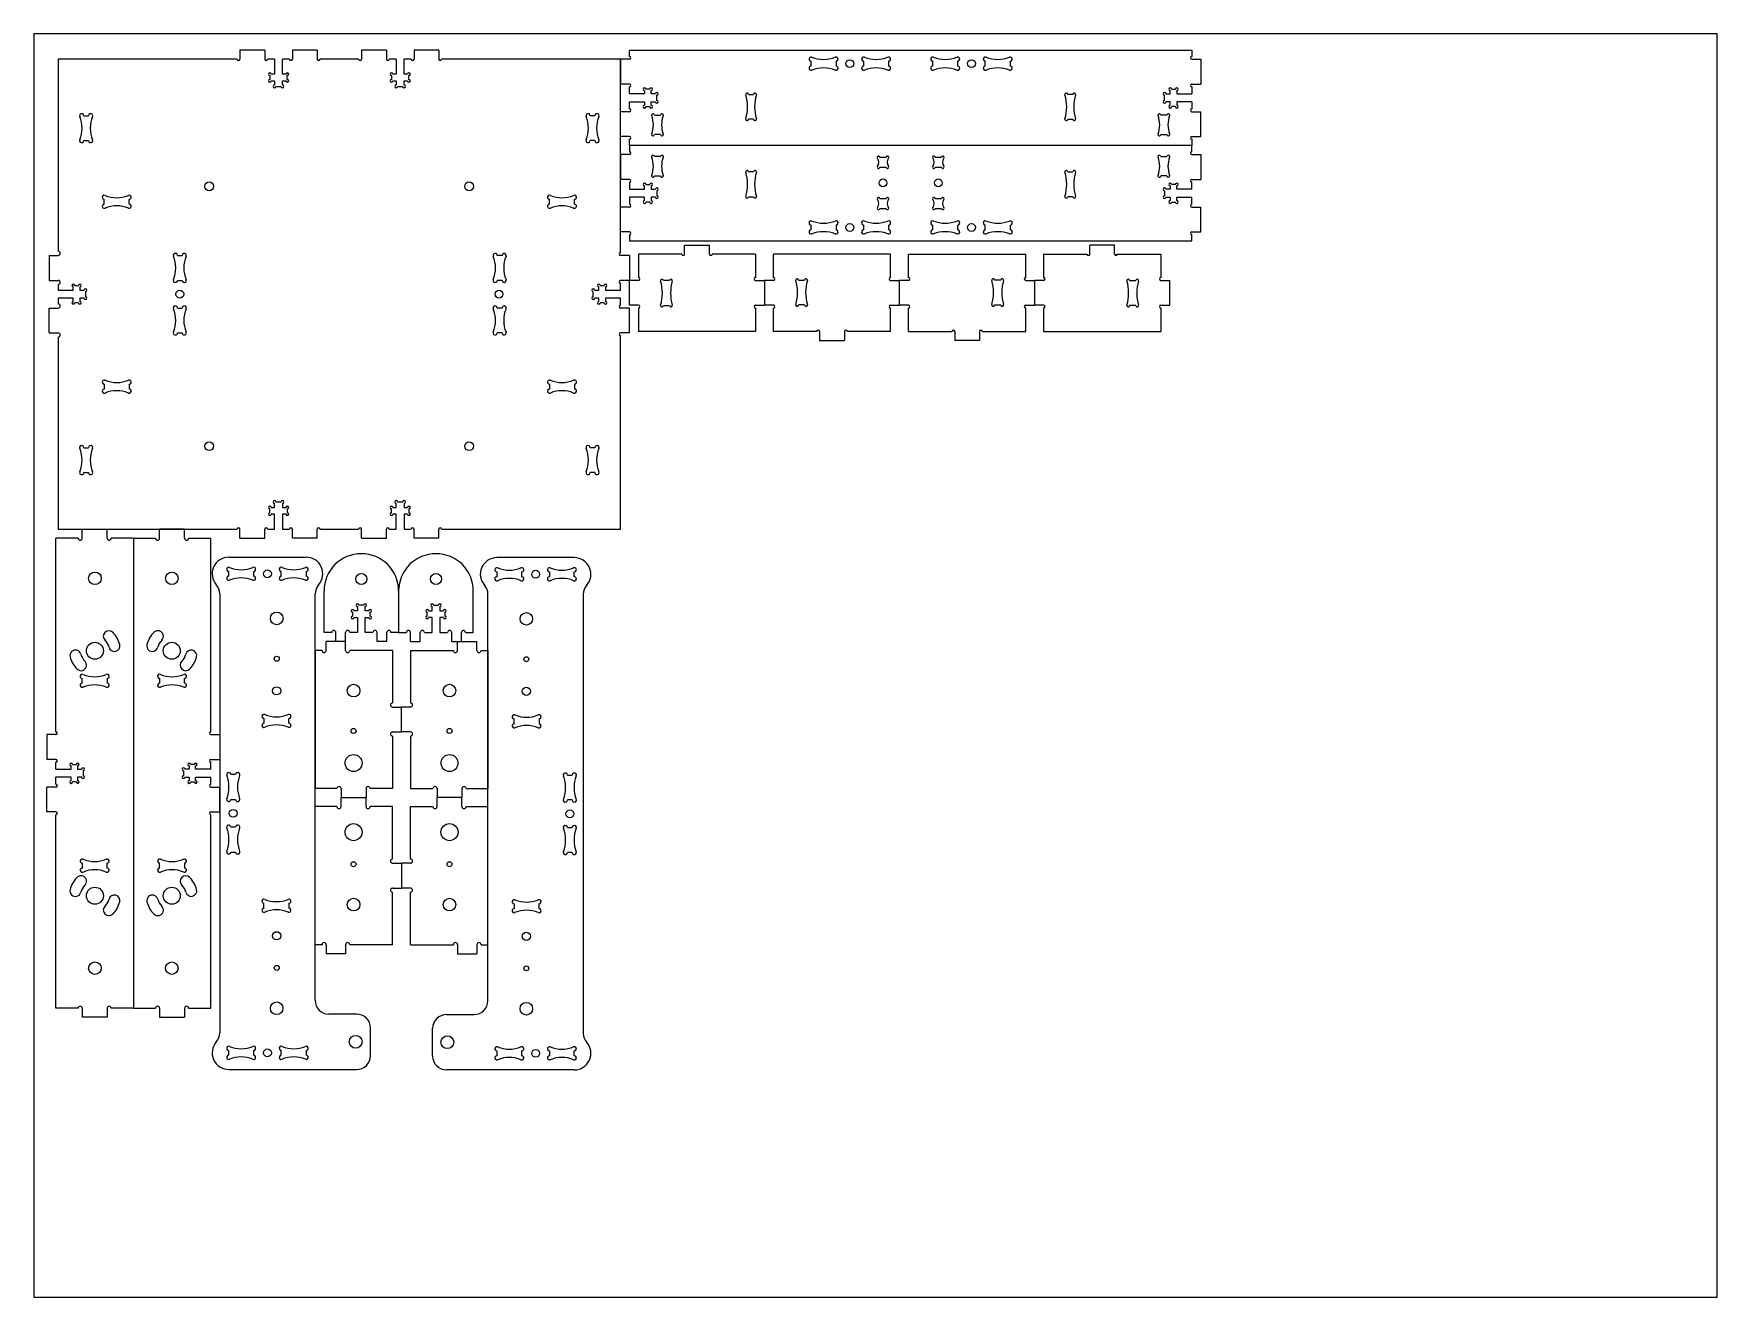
# Model space of a CAD drawing. Header units: millimetres. Extents: x 0 to 609, y 0 to 457.
import ezdxf

# ---------------------------------------------------------------- set-up
doc = ezdxf.new("R2010")
doc.units = ezdxf.units.MM

msp = doc.modelspace()

# ---------------------------------------------------------------- linework, layer by layer
at = {"color": 7, "linetype": 'Continuous', "lineweight": 25}
for p, q in [((74.57, 451.04), (74.57, 447.79)), ((83.57, 451.04), (74.57, 451.04)), ((83.57, 451.04), (83.57, 447.79)), ((93.57, 451.04), (93.57, 447.79)), ((102.57, 451.04), (93.57, 451.04)), ((102.57, 451.04), (102.57, 447.79)), ((118.57, 451.04), (118.57, 447.79)), ((127.57, 451.04), (118.57, 451.04)), ((127.57, 451.04), (127.57, 447.79)), ((137.57, 451.04), (137.57, 447.79)), ((146.57, 451.04), (137.57, 451.04)), ((146.57, 451.04), (146.57, 447.79)), ((215.52, 448.79), (215.52, 451.04)), ((215.52, 451.04), (418.92, 451.04)), ((418.92, 451.04), (418.92, 448.79)), ((8.87, 447.79), (8.87, 378.29)), ((73.57, 447.79), (8.87, 447.79)), ((87.15, 447.79), (84.57, 447.79)), ((87.15, 447.79), (87.15, 442.32)), ((89.99, 442.32), (89.99, 447.79)), ((92.57, 447.79), (89.99, 447.79)), ((117.57, 447.79), (103.57, 447.79)), ((131.15, 447.79), (128.57, 447.79)), ((131.15, 447.79), (131.15, 442.32)), ((133.99, 442.32), (133.99, 447.79)), ((136.57, 447.79), (133.99, 447.79)), ((212.27, 447.79), (147.57, 447.79)), ((212.27, 377.79), (212.27, 447.79)), ((212.27, 447.79), (212.27, 438.79)), ((215.52, 447.79), (212.27, 447.79)), ((281.22, 445.29), (281.22, 447.04)), ((290.22, 447.04), (290.22, 445.29)), ((300.22, 445.29), (300.22, 447.04)), ((309.22, 447.04), (309.22, 445.29)), ((325.22, 445.29), (325.22, 447.04)), ((334.22, 447.04), (334.22, 445.29)), ((344.22, 445.29), (344.22, 447.04)), ((353.22, 447.04), (353.22, 445.29)), ((418.92, 447.79), (422.17, 447.79)), ((422.17, 447.79), (422.17, 438.79)), ((85.4, 441.82), (85.4, 440.44)), ((87.15, 442.32), (85.9, 442.32)), ((85.9, 439.94), (87.15, 439.94)), ((87.15, 439.94), (87.15, 438.44)), ((91.25, 442.32), (89.99, 442.32)), ((89.99, 438.44), (89.99, 439.94)), ((89.99, 439.94), (91.25, 439.94)), ((91.75, 440.44), (91.75, 441.82)), ((129.4, 441.82), (129.4, 440.44)), ((131.15, 442.32), (129.9, 442.32)), ((129.9, 439.94), (131.15, 439.94)), ((131.15, 439.94), (131.15, 438.44)), ((135.25, 442.32), (133.99, 442.32)), ((133.99, 438.44), (133.99, 439.94)), ((133.99, 439.94), (135.25, 439.94)), ((135.75, 440.44), (135.75, 441.82)), ((215.52, 438.79), (212.27, 438.79)), ((418.92, 438.79), (422.17, 438.79)), ((87.65, 437.94), (89.49, 437.94)), ((131.65, 437.94), (133.49, 437.94)), ((215.52, 435.21), (215.52, 437.79)), ((220.99, 435.21), (215.52, 435.21)), ((220.99, 436.47), (220.99, 435.21)), ((222.87, 436.97), (221.49, 436.97)), ((223.37, 435.21), (223.37, 436.47)), ((224.87, 435.21), (223.37, 435.21)), ((225.37, 432.87), (225.37, 434.71)), ((258.57, 435.04), (260.42, 435.04)), ((375.87, 435.04), (374.02, 435.04)), ((409.07, 432.87), (409.07, 434.71)), ((409.57, 435.21), (411.07, 435.21)), ((411.07, 435.21), (411.07, 436.47)), ((411.57, 436.97), (412.95, 436.97)), ((413.45, 436.47), (413.45, 435.21)), ((413.45, 435.21), (418.92, 435.21)), ((418.92, 437.79), (418.92, 435.21)), ((18.12, 427.32), (19.87, 427.32)), ((203.02, 427.32), (201.27, 427.32)), ((212.27, 419.79), (212.27, 428.79)), ((215.52, 428.79), (212.27, 428.79)), ((215.52, 429.79), (215.52, 432.37)), ((215.52, 432.37), (220.99, 432.37)), ((220.99, 432.37), (220.99, 431.12)), ((221.49, 430.62), (222.87, 430.62)), ((223.37, 431.12), (223.37, 432.37)), ((223.37, 432.37), (224.87, 432.37)), ((224.52, 427.54), (226.77, 427.54)), ((409.92, 427.54), (407.67, 427.54)), ((411.07, 432.37), (409.57, 432.37)), ((411.07, 431.12), (411.07, 432.37)), ((412.95, 430.62), (411.57, 430.62)), ((413.45, 432.37), (413.45, 431.12)), ((418.92, 432.37), (413.45, 432.37)), ((418.92, 432.37), (418.92, 429.79)), ((418.92, 428.79), (422.17, 428.79)), ((422.17, 419.79), (422.17, 428.79)), ((226.77, 420.54), (224.52, 420.54)), ((260.42, 426.04), (258.57, 426.04)), ((374.02, 426.04), (375.87, 426.04)), ((407.67, 420.54), (409.92, 420.54)), ((18.12, 418.32), (19.87, 418.32)), ((203.02, 418.32), (201.27, 418.32)), ((215.52, 419.79), (212.27, 419.79)), ((215.52, 416.54), (215.52, 418.79)), ((215.52, 416.54), (215.52, 414.29)), ((418.92, 416.54), (215.52, 416.54)), ((418.92, 416.54), (215.52, 416.54)), ((418.92, 419.79), (422.17, 419.79)), ((418.92, 418.79), (418.92, 416.54)), ((418.92, 414.29), (418.92, 416.54)), ((212.27, 413.29), (212.27, 404.29)), ((215.52, 413.29), (212.27, 413.29)), ((226.77, 412.54), (224.52, 412.54)), ((308.35, 412.25), (306.1, 412.25)), ((306.1, 408.75), (308.35, 408.75)), ((328.35, 412.25), (326.1, 412.25)), ((326.1, 408.75), (328.35, 408.75)), ((407.67, 412.54), (409.92, 412.54)), ((418.92, 413.29), (422.17, 413.29)), ((422.17, 413.29), (422.17, 404.29)), ((215.52, 404.29), (212.27, 404.29)), ((215.52, 403.29), (215.52, 400.71)), ((220.99, 400.71), (220.99, 401.97)), ((221.49, 402.47), (222.87, 402.47)), ((223.37, 401.97), (223.37, 400.71)), ((224.52, 405.54), (226.77, 405.54)), ((260.42, 407.04), (258.57, 407.04)), ((374.02, 407.04), (375.87, 407.04)), ((409.92, 405.54), (407.67, 405.54)), ((411.07, 401.97), (411.07, 400.71)), ((412.95, 402.47), (411.57, 402.47)), ((413.45, 400.71), (413.45, 401.97)), ((418.92, 404.29), (422.17, 404.29)), ((418.92, 400.71), (418.92, 403.29)), ((25.55, 395.34), (25.55, 397.09)), ((34.55, 395.34), (34.55, 397.09)), ((186.6, 395.34), (186.6, 397.09)), ((195.6, 395.34), (195.6, 397.09)), ((215.52, 400.71), (220.99, 400.71)), ((215.52, 397.87), (215.52, 395.29)), ((220.99, 397.87), (215.52, 397.87)), ((220.99, 396.62), (220.99, 397.87)), ((222.87, 396.12), (221.49, 396.12)), ((223.37, 400.71), (224.87, 400.71)), ((223.37, 397.87), (223.37, 396.62)), ((224.87, 397.87), (223.37, 397.87)), ((225.37, 400.21), (225.37, 398.37)), ((258.57, 398.04), (260.42, 398.04)), ((308.35, 397.33), (306.1, 397.33)), ((328.35, 397.33), (326.1, 397.33)), ((375.87, 398.04), (374.02, 398.04)), ((409.07, 400.21), (409.07, 398.37)), ((411.07, 400.71), (409.57, 400.71)), ((409.57, 397.87), (411.07, 397.87)), ((411.07, 397.87), (411.07, 396.62)), ((411.57, 396.12), (412.95, 396.12)), ((418.92, 400.71), (413.45, 400.71)), ((413.45, 396.62), (413.45, 397.87)), ((413.45, 397.87), (418.92, 397.87)), ((418.92, 395.29), (418.92, 397.87)), ((212.27, 385.29), (212.27, 394.29)), ((215.52, 394.29), (212.27, 394.29)), ((306.1, 393.83), (308.35, 393.83)), ((326.1, 393.83), (328.35, 393.83)), ((418.92, 394.29), (422.17, 394.29)), ((422.17, 385.29), (422.17, 394.29)), ((215.52, 385.29), (212.27, 385.29)), ((215.52, 384.29), (215.52, 382.04)), ((281.22, 386.04), (281.22, 387.79)), ((290.22, 387.79), (290.22, 386.04)), ((300.22, 386.04), (300.22, 387.79)), ((309.22, 387.79), (309.22, 386.04)), ((325.22, 386.04), (325.22, 387.79)), ((334.22, 387.79), (334.22, 386.04)), ((344.22, 386.04), (344.22, 387.79)), ((353.22, 387.79), (353.22, 386.04)), ((418.92, 385.29), (422.17, 385.29)), ((418.92, 382.04), (418.92, 384.29)), ((215.52, 382.04), (418.92, 382.04)), ((235.45, 377.29), (235.45, 380.54)), ((235.45, 380.54), (244.45, 380.54)), ((244.45, 377.29), (244.45, 380.54)), ((382, 377.29), (382, 380.54)), ((391, 380.54), (382, 380.54)), ((391, 377.29), (391, 380.54)), ((5.62, 376.79), (5.62, 367.79)), ((5.62, 376.79), (8.87, 376.79)), ((51.97, 376.79), (53.72, 376.79)), ((169.41, 376.79), (167.66, 376.79)), ((215.52, 376.79), (212.27, 376.79)), ((215.52, 376.79), (215.52, 367.79)), ((218.77, 377.29), (218.77, 368.79)), ((234.45, 377.29), (218.77, 377.29)), ((261.12, 377.29), (245.45, 377.29)), ((261.12, 377.29), (261.12, 368.79)), ((309.97, 377.29), (267.62, 377.29)), ((267.62, 368.79), (267.62, 377.29)), ((309.97, 368.79), (309.97, 377.29)), ((316.47, 377.29), (358.82, 377.29)), ((316.47, 368.79), (316.47, 377.29)), ((358.82, 368.79), (358.82, 377.29)), ((365.32, 377.29), (365.32, 368.79)), ((365.32, 377.29), (381, 377.29)), ((392, 377.29), (407.67, 377.29)), ((407.67, 377.29), (407.67, 368.79)), ((5.62, 367.79), (8.87, 367.79)), ((8.87, 366.29), (8.87, 364.21)), ((14.34, 364.21), (14.34, 365.47)), ((14.84, 365.97), (16.22, 365.97)), ((16.72, 365.47), (16.72, 364.21)), ((51.97, 367.79), (53.72, 367.79)), ((169.41, 367.79), (167.66, 367.79)), ((204.42, 364.21), (204.42, 365.47)), ((204.92, 365.97), (206.3, 365.97)), ((206.8, 365.47), (206.8, 364.21)), ((215.52, 367.79), (212.27, 367.79)), ((212.27, 364.21), (212.27, 366.79)), ((215.52, 358.79), (215.52, 367.79)), ((218.77, 367.79), (215.52, 367.79)), ((230.02, 367.69), (227.77, 367.69)), ((261.12, 367.79), (264.37, 367.79)), ((264.37, 367.79), (264.37, 358.79)), ((264.37, 367.79), (264.37, 358.79)), ((267.62, 367.79), (264.37, 367.79)), ((276.62, 367.89), (278.87, 367.89)), ((309.97, 367.79), (313.22, 367.79)), ((313.22, 358.79), (313.22, 367.79)), ((313.22, 358.79), (313.22, 367.79)), ((316.47, 367.79), (313.22, 367.79)), ((349.82, 367.89), (347.57, 367.89)), ((358.82, 367.79), (362.07, 367.79)), ((362.07, 367.79), (362.07, 358.79)), ((365.32, 367.79), (362.07, 367.79)), ((362.07, 367.79), (362.07, 358.79)), ((396.42, 367.69), (398.67, 367.69)), ((407.67, 367.79), (410.92, 367.79)), ((410.92, 358.79), (410.92, 367.79)), ((8.87, 364.21), (14.34, 364.21)), ((8.87, 361.37), (8.87, 359.29)), ((14.34, 361.37), (8.87, 361.37)), ((14.34, 360.12), (14.34, 361.37)), ((16.22, 359.62), (14.84, 359.62)), ((16.72, 364.21), (18.22, 364.21)), ((16.72, 361.37), (16.72, 360.12)), ((18.22, 361.37), (16.72, 361.37)), ((18.72, 363.71), (18.72, 361.87)), ((202.42, 361.87), (202.42, 363.71)), ((202.92, 364.21), (204.42, 364.21)), ((204.42, 361.37), (202.92, 361.37)), ((204.42, 360.12), (204.42, 361.37)), ((206.3, 359.62), (204.92, 359.62)), ((206.8, 364.21), (212.27, 364.21)), ((206.8, 361.37), (206.8, 360.12)), ((212.27, 361.37), (206.8, 361.37)), ((212.27, 358.79), (212.27, 361.37)), ((5.62, 348.79), (5.62, 357.79)), ((5.62, 357.79), (8.87, 357.79)), ((51.97, 357.79), (53.72, 357.79)), ((169.41, 357.79), (167.66, 357.79)), ((215.52, 357.79), (212.27, 357.79)), ((218.77, 358.79), (215.52, 358.79)), ((215.52, 348.79), (215.52, 357.79)), ((218.77, 357.79), (218.77, 349.29)), ((227.77, 358.69), (230.02, 358.69)), ((261.12, 358.79), (264.37, 358.79)), ((261.12, 357.79), (261.12, 349.29)), ((267.62, 358.79), (264.37, 358.79)), ((267.62, 349.29), (267.62, 357.79)), ((278.87, 358.89), (276.62, 358.89)), ((309.97, 358.79), (313.22, 358.79)), ((309.97, 349.29), (309.97, 357.79)), ((316.47, 358.79), (313.22, 358.79)), ((316.47, 349.29), (316.47, 357.79)), ((347.57, 358.89), (349.82, 358.89)), ((358.82, 358.79), (362.07, 358.79)), ((358.82, 349.29), (358.82, 357.79)), ((365.32, 358.79), (362.07, 358.79)), ((365.32, 357.79), (365.32, 349.29)), ((398.67, 358.69), (396.42, 358.69)), ((407.67, 358.79), (410.92, 358.79)), ((407.67, 357.79), (407.67, 349.29)), ((5.62, 348.79), (8.87, 348.79)), ((8.87, 347.29), (8.87, 277.79)), ((51.97, 348.79), (53.72, 348.79)), ((169.41, 348.79), (167.66, 348.79)), ((215.52, 348.79), (212.27, 348.79)), ((212.27, 277.79), (212.27, 347.79)), ((261.12, 349.29), (218.77, 349.29)), ((283.3, 349.29), (267.62, 349.29)), ((284.3, 349.29), (284.3, 346.04)), ((293.3, 349.29), (293.3, 346.04)), ((309.97, 349.29), (294.3, 349.29)), ((316.47, 349.29), (332.15, 349.29)), ((333.15, 349.29), (333.15, 346.04)), ((342.15, 349.29), (342.15, 346.04)), ((343.15, 349.29), (358.82, 349.29)), ((365.32, 349.29), (407.67, 349.29)), ((284.3, 346.04), (293.3, 346.04)), ((342.15, 346.04), (333.15, 346.04)), ((25.55, 330.24), (25.55, 328.49)), ((34.55, 330.24), (34.55, 328.49)), ((186.6, 330.24), (186.6, 328.49)), ((195.6, 330.24), (195.6, 328.49)), ((18.12, 307.27), (19.87, 307.27)), ((203.02, 307.27), (201.27, 307.27)), ((18.12, 298.27), (19.87, 298.27)), ((203.02, 298.27), (201.27, 298.27)), ((87.15, 285.64), (87.15, 287.14)), ((87.65, 287.64), (89.49, 287.64)), ((89.99, 287.14), (89.99, 285.64)), ((131.15, 285.64), (131.15, 287.14)), ((131.65, 287.64), (133.49, 287.64)), ((133.99, 287.14), (133.99, 285.64)), ((85.4, 283.76), (85.4, 285.14)), ((85.9, 285.64), (87.15, 285.64)), ((87.15, 283.26), (85.9, 283.26)), ((87.15, 277.79), (87.15, 283.26)), ((89.99, 285.64), (91.25, 285.64)), ((89.99, 283.26), (89.99, 277.79)), ((91.25, 283.26), (89.99, 283.26)), ((91.75, 285.14), (91.75, 283.76)), ((129.4, 283.76), (129.4, 285.14)), ((129.9, 285.64), (131.15, 285.64)), ((131.15, 283.26), (129.9, 283.26)), ((131.15, 277.79), (131.15, 283.26)), ((133.99, 285.64), (135.25, 285.64)), ((133.99, 283.26), (133.99, 277.79)), ((135.25, 283.26), (133.99, 283.26)), ((135.75, 285.14), (135.75, 283.76)), ((8.06, 204.54), (8.06, 274.54)), ((16.06, 274.54), (8.06, 274.54)), ((8.87, 277.79), (73.57, 277.79)), ((17.56, 274.54), (17.56, 277.79)), ((17.56, 277.79), (26.56, 277.79)), ((26.56, 274.54), (26.56, 277.79)), ((36.06, 274.54), (28.06, 274.54)), ((36.06, 274.54), (36.06, 104.54)), ((36.06, 274.54), (36.06, 104.54)), ((36.06, 274.54), (44.06, 274.54)), ((45.56, 274.54), (45.56, 277.79)), ((54.56, 277.79), (45.56, 277.79)), ((54.56, 274.54), (54.56, 277.79)), ((56.06, 274.54), (64.06, 274.54)), ((64.06, 204.54), (64.06, 274.54)), ((74.57, 274.54), (74.57, 277.79)), ((74.57, 274.54), (83.57, 274.54)), ((83.57, 274.54), (83.57, 277.79)), ((84.57, 277.79), (87.15, 277.79)), ((89.99, 277.79), (92.57, 277.79)), ((93.57, 274.54), (93.57, 277.79)), ((102.57, 274.54), (93.57, 274.54)), ((102.57, 274.54), (102.57, 277.79)), ((103.57, 277.79), (117.57, 277.79)), ((118.57, 274.54), (118.57, 277.79)), ((118.57, 274.54), (127.57, 274.54)), ((127.57, 274.54), (127.57, 277.79)), ((128.57, 277.79), (131.15, 277.79)), ((133.99, 277.79), (136.57, 277.79)), ((137.57, 274.54), (137.57, 277.79)), ((146.57, 274.54), (137.57, 274.54)), ((146.57, 274.54), (146.57, 277.79)), ((147.57, 277.79), (212.27, 277.79)), ((70.56, 267.67), (98.56, 267.67)), ((70.56, 260.79), (70.56, 262.54)), ((79.56, 262.54), (79.56, 260.79)), ((89.56, 260.79), (89.56, 262.54)), ((98.56, 262.54), (98.56, 260.79)), ((195.56, 267.5), (167.56, 267.5)), ((167.56, 262.37), (167.56, 260.62)), ((176.56, 260.62), (176.56, 262.37)), ((186.56, 262.37), (186.56, 260.62)), ((195.56, 260.62), (195.56, 262.37)), ((67.31, 254.39), (67.31, 95.69)), ((101.81, 107.42), (101.81, 254.39)), ((105.02, 240.43), (105.02, 255.43)), ((117.1, 249.78), (117.1, 248.28)), ((119.44, 250.28), (117.6, 250.28)), ((119.94, 248.28), (119.94, 249.78)), ((132.02, 255.43), (132.02, 240.43)), ((132.02, 255.43), (132.02, 240.43)), ((144.1, 248.28), (144.1, 249.78)), ((144.6, 250.28), (146.44, 250.28)), ((146.94, 249.78), (146.94, 248.28)), ((159.02, 240.43), (159.02, 255.43)), ((164.31, 107.25), (164.31, 254.22)), ((198.81, 254.22), (198.81, 95.52)), ((115.34, 247.78), (115.34, 246.4)), ((117.1, 248.28), (115.84, 248.28)), ((115.84, 245.9), (117.1, 245.9)), ((117.1, 245.9), (117.1, 240.43)), ((121.19, 248.28), (119.94, 248.28)), ((119.94, 240.43), (119.94, 245.9)), ((119.94, 245.9), (121.19, 245.9)), ((121.69, 246.4), (121.69, 247.78)), ((142.34, 246.4), (142.34, 247.78)), ((142.84, 248.28), (144.1, 248.28)), ((144.1, 245.9), (142.84, 245.9)), ((144.1, 240.43), (144.1, 245.9)), ((146.94, 248.28), (148.19, 248.28)), ((146.94, 245.9), (146.94, 240.43)), ((148.19, 245.9), (146.94, 245.9)), ((148.69, 247.78), (148.69, 246.4)), ((107.81, 240.43), (105.02, 240.43)), ((109.31, 237.18), (109.31, 240.43)), ((112.81, 237.18), (112.81, 240.43)), ((117.1, 240.43), (114.31, 240.43)), ((122.73, 240.43), (119.94, 240.43)), ((124.23, 237.18), (124.23, 240.43)), ((127.73, 237.18), (127.73, 240.43)), ((132.02, 240.43), (129.23, 240.43)), ((132.02, 240.43), (134.81, 240.43)), ((136.31, 237.18), (136.31, 240.43)), ((139.81, 237.18), (139.81, 240.43)), ((141.31, 240.43), (144.1, 240.43)), ((146.94, 240.43), (149.73, 240.43)), ((151.23, 237.18), (151.23, 240.43)), ((154.73, 237.18), (154.73, 240.43)), ((156.23, 240.43), (159.02, 240.43)), ((101.81, 233.93), (101.81, 183.98)), ((104.31, 233.93), (101.81, 233.93)), ((105.81, 233.93), (105.81, 237.18)), ((112.81, 237.18), (105.81, 237.18)), ((112.81, 237.18), (109.31, 237.18)), ((112.81, 233.93), (112.81, 237.18)), ((129.81, 233.93), (114.31, 233.93)), ((127.73, 237.18), (124.23, 237.18)), ((129.81, 233.93), (129.81, 214.96)), ((136.31, 237.18), (139.81, 237.18)), ((136.31, 233.93), (136.31, 214.96)), ((136.31, 233.93), (151.81, 233.93)), ((151.23, 237.18), (154.73, 237.18)), ((153.31, 233.93), (153.31, 237.18)), ((153.31, 237.18), (160.31, 237.18)), ((160.31, 233.93), (160.31, 237.18)), ((161.81, 233.93), (164.31, 233.93)), ((164.31, 233.93), (164.31, 183.98)), ((17.56, 222.09), (17.56, 223.84)), ((26.56, 223.84), (26.56, 222.09)), ((45.56, 223.84), (45.56, 222.09)), ((54.56, 222.09), (54.56, 223.84)), ((129.81, 213.46), (133.06, 213.46)), ((133.06, 204.46), (133.06, 213.46)), ((136.31, 213.46), (133.06, 213.46)), ((133.06, 204.46), (133.06, 213.46)), ((83.31, 209.34), (83.31, 207.59)), ((92.31, 207.59), (92.31, 209.34)), ((173.81, 207.42), (173.81, 209.17)), ((182.81, 209.17), (182.81, 207.42)), ((4.81, 203.54), (4.81, 194.54)), ((8.06, 203.54), (4.81, 203.54)), ((64.06, 203.54), (67.31, 203.54)), ((67.31, 203.54), (67.31, 194.54)), ((129.81, 204.46), (133.06, 204.46)), ((129.81, 202.96), (129.81, 183.98)), ((136.31, 204.46), (133.06, 204.46)), ((136.31, 202.96), (136.31, 183.98)), ((8.06, 194.54), (4.81, 194.54)), ((8.06, 190.96), (8.06, 193.54)), ((8.06, 190.96), (13.53, 190.96)), ((13.53, 190.96), (13.53, 192.22)), ((14.03, 192.72), (15.41, 192.72)), ((15.91, 192.22), (15.91, 190.96)), ((15.91, 190.96), (17.41, 190.96)), ((17.91, 190.46), (17.91, 188.62)), ((54.21, 190.46), (54.21, 188.62)), ((56.21, 190.96), (54.71, 190.96)), ((56.21, 192.22), (56.21, 190.96)), ((58.09, 192.72), (56.71, 192.72)), ((58.59, 190.96), (58.59, 192.22)), ((64.06, 190.96), (58.59, 190.96)), ((64.06, 194.54), (67.31, 194.54)), ((64.06, 190.96), (64.06, 193.54)), ((73.06, 189.04), (71.31, 189.04)), ((193.06, 188.87), (194.81, 188.87)), ((4.81, 175.54), (4.81, 184.54)), ((8.06, 184.54), (4.81, 184.54)), ((8.06, 185.54), (8.06, 188.12)), ((13.53, 188.12), (8.06, 188.12)), ((13.53, 186.87), (13.53, 188.12)), ((15.41, 186.37), (14.03, 186.37)), ((15.91, 188.12), (15.91, 186.87)), ((17.41, 188.12), (15.91, 188.12)), ((54.71, 188.12), (56.21, 188.12)), ((56.21, 188.12), (56.21, 186.87)), ((56.71, 186.37), (58.09, 186.37)), ((58.59, 186.87), (58.59, 188.12)), ((58.59, 188.12), (64.06, 188.12)), ((64.06, 185.54), (64.06, 188.12)), ((64.06, 184.54), (67.31, 184.54)), ((67.31, 175.54), (67.31, 184.54)), ((109.71, 183.98), (101.81, 183.98)), ((111.21, 183.98), (111.21, 180.73)), ((120.21, 183.98), (120.21, 180.73)), ((129.81, 183.98), (121.71, 183.98)), ((136.31, 183.98), (144.41, 183.98)), ((145.91, 183.98), (145.91, 180.73)), ((154.91, 183.98), (154.91, 180.73)), ((156.41, 183.98), (164.31, 183.98)), ((71.31, 180.04), (73.06, 180.04)), ((101.81, 127.53), (101.81, 177.48)), ((109.71, 177.48), (101.81, 177.48)), ((111.21, 177.48), (111.21, 180.73)), ((111.21, 180.73), (120.21, 180.73)), ((111.21, 180.73), (120.21, 180.73)), ((120.21, 177.48), (120.21, 180.73)), ((129.81, 177.48), (121.71, 177.48)), ((129.81, 158.51), (129.81, 177.48)), ((136.31, 158.51), (136.31, 177.48)), ((136.31, 177.48), (144.41, 177.48)), ((154.91, 180.73), (145.91, 180.73)), ((145.91, 177.48), (145.91, 180.73)), ((154.91, 180.73), (145.91, 180.73)), ((154.91, 177.48), (154.91, 180.73)), ((156.41, 177.48), (164.31, 177.48)), ((164.31, 127.53), (164.31, 177.48)), ((194.81, 179.87), (193.06, 179.87)), ((8.06, 175.54), (4.81, 175.54)), ((8.06, 104.54), (8.06, 174.54)), ((64.06, 175.54), (67.31, 175.54)), ((64.06, 104.54), (64.06, 174.54)), ((73.06, 170.04), (71.31, 170.04)), ((193.06, 169.87), (194.81, 169.87)), ((71.31, 161.04), (73.06, 161.04)), ((194.81, 160.87), (193.06, 160.87)), ((17.56, 156.99), (17.56, 155.24)), ((26.56, 155.24), (26.56, 156.99)), ((45.56, 155.24), (45.56, 156.99)), ((54.56, 156.99), (54.56, 155.24)), ((129.81, 157.01), (133.06, 157.01)), ((133.06, 157.01), (133.06, 148.01)), ((133.06, 157.01), (133.06, 148.01)), ((136.31, 157.01), (133.06, 157.01)), ((129.81, 148.01), (133.06, 148.01)), ((129.81, 127.53), (129.81, 146.51)), ((136.31, 148.01), (133.06, 148.01)), ((136.31, 127.53), (136.31, 146.51)), ((83.31, 140.74), (83.31, 142.49)), ((92.31, 142.49), (92.31, 140.74)), ((173.81, 142.32), (173.81, 140.57)), ((182.81, 140.57), (182.81, 142.32)), ((104.31, 127.53), (101.81, 127.53)), ((105.81, 127.53), (105.81, 124.28)), ((112.81, 124.28), (105.81, 124.28)), ((112.81, 127.53), (112.81, 124.28)), ((129.81, 127.53), (114.31, 127.53)), ((136.31, 127.53), (151.81, 127.53)), ((153.31, 127.53), (153.31, 124.28)), ((153.31, 124.28), (160.31, 124.28)), ((160.31, 127.53), (160.31, 124.28)), ((161.81, 127.53), (164.31, 127.53)), ((16.06, 104.54), (8.06, 104.54)), ((17.56, 104.54), (17.56, 101.29)), ((26.56, 104.54), (26.56, 101.29)), ((36.06, 104.54), (28.06, 104.54)), ((36.06, 104.54), (44.06, 104.54)), ((45.56, 104.54), (45.56, 101.29)), ((54.56, 104.54), (54.56, 101.29)), ((56.06, 104.54), (64.06, 104.54)), ((26.56, 101.29), (17.56, 101.29)), ((45.56, 101.29), (54.56, 101.29)), ((116.81, 102.42), (106.81, 102.42)), ((149.31, 102.25), (159.31, 102.25)), ((121.81, 87.42), (121.81, 97.42)), ((144.31, 87.25), (144.31, 97.25)), ((70.56, 87.54), (70.56, 89.29)), ((79.56, 89.29), (79.56, 87.54)), ((89.56, 87.54), (89.56, 89.29)), ((98.56, 89.29), (98.56, 87.54)), ((167.56, 89.12), (167.56, 87.37)), ((176.56, 87.37), (176.56, 89.12)), ((186.56, 89.12), (186.56, 87.37)), ((195.56, 87.37), (195.56, 89.12)), ((70.56, 82.42), (116.81, 82.42)), ((195.56, 82.25), (149.31, 82.25))]:
    msp.add_line(p, q, dxfattribs=at)
msp.add_lwpolyline([(0, 0), (609, 0), (609, 457), (0, 457)], close=True)
for centre, radius in [((295.22, 446.17), 1.42), ((339.22, 446.17), 1.42), ((63.49, 401.79), 1.59), ((157.49, 401.79), 1.59), ((307.22, 403.04), 1.42), ((327.22, 403.04), 1.42), ((295.22, 386.92), 1.42), ((339.22, 386.92), 1.42), ((52.85, 362.79), 1.42), ((168.3, 362.79), 1.42), ((63.49, 307.79), 1.59), ((157.49, 307.79), 1.59), ((22.16, 260.04), 2.27), ((49.96, 260.04), 2.27), ((84.56, 261.67), 1.42), ((181.56, 261.5), 1.42), ((118.52, 259.81), 2), ((145.52, 259.81), 2), ((87.91, 245.54), 2.28), ((178.21, 245.37), 2.28), ((22.16, 233.84), 3.07), ((49.96, 233.84), 3.07), ((87.91, 230.94), 0.9), ((178.21, 230.77), 0.9), ((87.91, 219.34), 1.5), ((115.71, 219.43), 2.27), ((150.41, 219.43), 2.27), ((178.21, 219.17), 1.5), ((115.71, 204.83), 0.9), ((150.41, 204.83), 0.9), ((115.71, 193.23), 3.07), ((150.41, 193.23), 3.07), ((72.18, 175.04), 1.42), ((115.71, 168.23), 3.08), ((150.41, 168.23), 3.08), ((193.93, 174.87), 1.42), ((115.71, 156.63), 0.9), ((150.41, 156.63), 0.9), ((22.16, 145.24), 3.08), ((49.96, 145.24), 3.08), ((115.71, 142.03), 2.28), ((150.41, 142.03), 2.28), ((87.91, 130.74), 1.5), ((178.21, 130.57), 1.5), ((22.16, 119.04), 2.28), ((49.96, 119.04), 2.28), ((87.91, 119.14), 0.9), ((178.21, 118.97), 0.9), ((87.91, 104.54), 2.27), ((178.21, 104.37), 2.27), ((116.49, 92.42), 2.32), ((149.63, 92.25), 2.32), ((84.56, 88.42), 1.42), ((181.56, 88.25), 1.42)]:
    msp.add_circle(centre, radius, dxfattribs=at)
for centre, radius, start, end in [((74.07, 447.79), 0.5, 180, 0), ((84.07, 447.79), 0.5, 180, 0), ((93.07, 447.79), 0.5, 180, 0), ((103.07, 447.79), 0.5, 180, 360), ((118.07, 447.79), 0.5, 180, 360), ((128.07, 447.79), 0.5, 180, 360), ((137.07, 447.79), 0.5, 180, 360), ((147.07, 447.79), 0.5, 180, 360), ((215.52, 448.29), 0.5, 270, 90), ((281.22, 447.79), 0.75, 69.22228, 270), ((281.22, 444.54), 0.75, 90, 290.77772), ((285.72, 459.65), 11.94, 249.22228, 290.77772), ((285.72, 432.68), 11.94, 69.22228, 110.77772), ((290.22, 447.79), 0.75, 270, 110.77772), ((290.22, 444.54), 0.75, 249.22228, 90), ((300.22, 447.79), 0.75, 69.22228, 270), ((300.22, 444.54), 0.75, 90, 290.77772), ((304.72, 459.65), 11.94, 249.22228, 290.77772), ((304.72, 432.68), 11.94, 69.22228, 110.77772), ((309.22, 447.79), 0.75, 270, 110.77772), ((309.22, 444.54), 0.75, 249.22228, 90), ((325.22, 447.79), 0.75, 69.22228, 270), ((325.22, 444.54), 0.75, 90, 290.77772), ((329.72, 459.65), 11.94, 249.22228, 290.77772), ((329.72, 432.68), 11.94, 69.22228, 110.77772), ((334.22, 447.79), 0.75, 270, 110.77772), ((334.22, 444.54), 0.75, 249.22228, 90), ((344.22, 447.79), 0.75, 69.22228, 270), ((344.22, 444.54), 0.75, 90, 290.77772), ((348.72, 459.65), 11.94, 249.22228, 290.77772), ((348.72, 432.68), 11.94, 69.22228, 110.77772), ((353.22, 447.79), 0.75, 270, 110.77772), ((353.22, 444.54), 0.75, 249.22228, 90), ((418.92, 448.29), 0.5, 90, 270), ((85.4, 442.32), 0.5, 0, 270), ((85.4, 439.94), 0.5, 90, 0), ((91.75, 442.32), 0.5, 270, 180), ((91.75, 439.94), 0.5, 180, 90), ((129.4, 442.32), 0.5, 0, 270), ((129.4, 439.94), 0.5, 90, 0), ((135.75, 442.32), 0.5, 270, 180), ((135.75, 439.94), 0.5, 180, 90), ((215.52, 438.29), 0.5, 270, 90), ((418.92, 438.29), 0.5, 90, 270), ((87.15, 437.94), 0.5, 90, 0), ((89.99, 437.94), 0.5, 180, 90), ((131.15, 437.94), 0.5, 90, 0), ((133.99, 437.94), 0.5, 180, 90), ((220.99, 436.97), 0.5, 0, 270), ((223.37, 436.97), 0.5, 270, 180), ((225.37, 435.21), 0.5, 270, 180), ((225.37, 432.37), 0.5, 180, 90), ((258.07, 435.04), 0.5, 0, 196.43842), ((242.82, 430.54), 15.4, 343.56158, 16.43842), ((260.92, 435.04), 0.5, 343.56158, 180), ((276.17, 430.54), 15.4, 163.56158, 196.43842), ((373.52, 435.04), 0.5, 0, 196.43842), ((358.27, 430.54), 15.4, 343.56158, 16.43842), ((376.37, 435.04), 0.5, 343.56158, 180), ((391.62, 430.54), 15.4, 163.56158, 196.43842), ((409.07, 435.21), 0.5, 0, 270), ((409.07, 432.37), 0.5, 90, 0), ((411.07, 436.97), 0.5, 0, 270), ((413.45, 436.97), 0.5, 270, 180), ((17.37, 427.32), 0.75, 0, 202.61986), ((6.57, 422.82), 10.95, 337.38014, 22.61986), ((20.62, 427.32), 0.75, 337.38014, 180), ((31.42, 422.82), 10.95, 157.38014, 202.61986), ((200.52, 427.32), 0.75, 0, 202.61986), ((189.72, 422.82), 10.95, 337.38014, 22.61986), ((203.77, 427.32), 0.75, 337.38014, 180), ((214.57, 422.82), 10.95, 157.38014, 202.61986), ((215.52, 429.29), 0.5, 270, 90), ((220.99, 430.62), 0.5, 90, 0), ((223.37, 430.62), 0.5, 180, 90), ((224.02, 427.54), 0.5, 0, 201.04157), ((214.92, 424.04), 9.25, 338.95843, 21.04157), ((227.27, 427.54), 0.5, 338.95843, 180), ((236.37, 424.04), 9.25, 158.95843, 201.04157), ((407.17, 427.54), 0.5, 0, 201.04157), ((398.07, 424.04), 9.25, 338.95843, 21.04157), ((410.42, 427.54), 0.5, 338.95843, 180), ((419.52, 424.04), 9.25, 158.95843, 201.04157), ((411.07, 430.62), 0.5, 90, 0), ((413.45, 430.62), 0.5, 180, 90), ((418.92, 429.29), 0.5, 90, 270), ((224.02, 420.54), 0.5, 158.95843, 0), ((227.27, 420.54), 0.5, 180, 21.04157), ((258.07, 426.04), 0.5, 163.56158, 0), ((260.92, 426.04), 0.5, 180, 16.43842), ((373.52, 426.04), 0.5, 163.56158, 0), ((376.37, 426.04), 0.5, 180, 16.43842), ((407.17, 420.54), 0.5, 158.95843, 0), ((410.42, 420.54), 0.5, 180, 21.04157), ((17.37, 418.32), 0.75, 157.38014, 0), ((20.62, 418.32), 0.75, 180, 22.61986), ((200.52, 418.32), 0.75, 157.38014, 0), ((203.77, 418.32), 0.75, 180, 22.61986), ((215.52, 419.29), 0.5, 270, 90), ((215.52, 413.79), 0.5, 270, 90), ((418.92, 419.29), 0.5, 90, 270), ((418.92, 413.79), 0.5, 90, 270), ((224.02, 412.54), 0.5, 0, 201.04157), ((214.92, 409.04), 9.25, 338.95843, 21.04157), ((227.27, 412.54), 0.5, 338.95843, 180), ((236.37, 409.04), 9.25, 158.95843, 201.04157), ((305.6, 412.25), 0.5, 0, 216.37809), ((305.6, 408.75), 0.5, 143.62191, 0), ((303.22, 410.5), 2.45, 323.62191, 36.37809), ((308.85, 412.25), 0.5, 323.62191, 180), ((308.85, 408.75), 0.5, 180, 36.37809), ((311.22, 410.5), 2.45, 143.62191, 216.37809), ((325.6, 412.25), 0.5, 0, 216.37809), ((325.6, 408.75), 0.5, 143.62191, 0), ((323.22, 410.5), 2.45, 323.62191, 36.37809), ((328.85, 412.25), 0.5, 323.62191, 180), ((328.85, 408.75), 0.5, 180, 36.37809), ((331.22, 410.5), 2.45, 143.62191, 216.37809), ((407.17, 412.54), 0.5, 0, 201.04157), ((398.07, 409.04), 9.25, 338.95843, 21.04157), ((410.42, 412.54), 0.5, 338.95843, 180), ((419.52, 409.04), 9.25, 158.95843, 201.04157), ((215.52, 403.79), 0.5, 270, 90), ((220.99, 402.47), 0.5, 0, 270), ((223.37, 402.47), 0.5, 270, 180), ((224.02, 405.54), 0.5, 158.95843, 0), ((227.27, 405.54), 0.5, 180, 21.04157), ((258.07, 407.04), 0.5, 0, 196.43842), ((242.82, 402.54), 15.4, 343.56158, 16.43842), ((260.92, 407.04), 0.5, 343.56158, 180), ((276.17, 402.54), 15.4, 163.56158, 196.43842), ((373.52, 407.04), 0.5, 0, 196.43842), ((358.27, 402.54), 15.4, 343.56158, 16.43842), ((376.37, 407.04), 0.5, 343.56158, 180), ((391.62, 402.54), 15.4, 163.56158, 196.43842), ((407.17, 405.54), 0.5, 158.95843, 0), ((410.42, 405.54), 0.5, 180, 21.04157), ((411.07, 402.47), 0.5, 0, 270), ((413.45, 402.47), 0.5, 270, 180), ((418.92, 403.79), 0.5, 90, 270), ((25.55, 397.84), 0.75, 67.38014, 270), ((30.05, 408.64), 10.95, 247.38014, 292.61986), ((34.55, 397.84), 0.75, 270, 112.61986), ((186.6, 397.84), 0.75, 67.38014, 270), ((191.1, 408.64), 10.95, 247.38014, 292.61986), ((195.6, 397.84), 0.75, 270, 112.61986), ((220.99, 396.12), 0.5, 90, 0), ((223.37, 396.12), 0.5, 180, 90), ((225.37, 400.71), 0.5, 270, 180), ((225.37, 397.87), 0.5, 180, 90), ((258.07, 398.04), 0.5, 163.56158, 0), ((260.92, 398.04), 0.5, 180, 16.43842), ((305.6, 397.33), 0.5, 0, 216.37809), ((303.22, 395.58), 2.45, 323.62191, 36.37809), ((308.85, 397.33), 0.5, 323.62191, 180), ((311.22, 395.58), 2.45, 143.62191, 216.37809), ((325.6, 397.33), 0.5, 0, 216.37809), ((323.22, 395.58), 2.45, 323.62191, 36.37809), ((328.85, 397.33), 0.5, 323.62191, 180), ((331.22, 395.58), 2.45, 143.62191, 216.37809), ((373.52, 398.04), 0.5, 163.56158, 0), ((376.37, 398.04), 0.5, 180, 16.43842), ((409.07, 400.71), 0.5, 0, 270), ((409.07, 397.87), 0.5, 90, 0), ((411.07, 396.12), 0.5, 90, 0), ((413.45, 396.12), 0.5, 180, 90), ((25.55, 394.59), 0.75, 90, 292.61986), ((30.05, 383.79), 10.95, 67.38014, 112.61986), ((34.55, 394.59), 0.75, 247.38014, 90), ((186.6, 394.59), 0.75, 90, 292.61986), ((191.1, 383.79), 10.95, 67.38014, 112.61986), ((195.6, 394.59), 0.75, 247.38014, 90), ((215.52, 394.79), 0.5, 270, 90), ((305.6, 393.83), 0.5, 143.62191, 0), ((308.85, 393.83), 0.5, 180, 36.37809), ((325.6, 393.83), 0.5, 143.62191, 0), ((328.85, 393.83), 0.5, 180, 36.37809), ((418.92, 394.79), 0.5, 90, 270), ((215.52, 384.79), 0.5, 270, 90), ((281.22, 388.54), 0.75, 69.22228, 270), ((281.22, 385.29), 0.75, 90, 290.77772), ((285.72, 400.4), 11.94, 249.22228, 290.77772), ((285.72, 373.43), 11.94, 69.22228, 110.77772), ((290.22, 388.54), 0.75, 270, 110.77772), ((290.22, 385.29), 0.75, 249.22228, 90), ((300.22, 388.54), 0.75, 69.22228, 270), ((300.22, 385.29), 0.75, 90, 290.77772), ((304.72, 400.4), 11.94, 249.22228, 290.77772), ((304.72, 373.43), 11.94, 69.22228, 110.77772), ((309.22, 388.54), 0.75, 270, 110.77772), ((309.22, 385.29), 0.75, 249.22228, 90), ((325.22, 388.54), 0.75, 69.22228, 270), ((325.22, 385.29), 0.75, 90, 290.77772), ((329.72, 400.4), 11.94, 249.22228, 290.77772), ((329.72, 373.43), 11.94, 69.22228, 110.77772), ((334.22, 388.54), 0.75, 270, 110.77772), ((334.22, 385.29), 0.75, 249.22228, 90), ((344.22, 388.54), 0.75, 69.22228, 270), ((344.22, 385.29), 0.75, 90, 290.77772), ((348.72, 400.4), 11.94, 249.22228, 290.77772), ((348.72, 373.43), 11.94, 69.22228, 110.77772), ((353.22, 388.54), 0.75, 270, 110.77772), ((353.22, 385.29), 0.75, 249.22228, 90), ((418.92, 384.79), 0.5, 90, 270), ((8.87, 377.54), 0.75, 270, 90), ((212.27, 377.29), 0.5, 90, 270), ((51.22, 376.79), 0.75, 0, 202.61986), ((40.42, 372.29), 10.95, 337.38014, 22.61986), ((54.47, 376.79), 0.75, 337.38014, 180), ((65.27, 372.29), 10.95, 157.38014, 202.61986), ((166.91, 376.79), 0.75, 0, 202.61986), ((156.11, 372.29), 10.95, 337.38014, 22.61986), ((170.16, 376.79), 0.75, 337.38014, 180), ((180.96, 372.29), 10.95, 157.38014, 202.61986), ((234.95, 377.29), 0.5, 180, 0), ((244.95, 377.29), 0.5, 180, 0), ((381.5, 377.29), 0.5, 180, 0), ((391.5, 377.29), 0.5, 180, 0), ((8.87, 367.04), 0.75, 270, 90), ((14.34, 365.97), 0.5, 0, 270), ((16.72, 365.97), 0.5, 270, 180), ((51.22, 367.79), 0.75, 157.38014, 0), ((54.47, 367.79), 0.75, 180, 22.61986), ((166.91, 367.79), 0.75, 157.38014, 0), ((170.16, 367.79), 0.75, 180, 22.61986), ((204.42, 365.97), 0.5, 0, 270), ((206.8, 365.97), 0.5, 270, 180), ((212.27, 367.29), 0.5, 90, 270), ((218.77, 368.29), 0.5, 270, 90), ((227.27, 367.69), 0.5, 0, 196.43842), ((212.02, 363.19), 15.4, 343.56158, 16.43842), ((230.52, 367.69), 0.5, 343.56158, 180), ((245.77, 363.19), 15.4, 163.56158, 196.43842), ((261.12, 368.29), 0.5, 90, 270), ((267.62, 368.29), 0.5, 270, 90), ((276.12, 367.89), 0.5, 0, 196.43842), ((260.87, 363.39), 15.4, 343.56158, 16.43842), ((279.37, 367.89), 0.5, 343.56158, 180), ((294.62, 363.39), 15.4, 163.56158, 196.43842), ((309.97, 368.29), 0.5, 90, 270), ((316.47, 368.29), 0.5, 270, 90), ((347.07, 367.89), 0.5, 0, 196.43842), ((331.82, 363.39), 15.4, 343.56158, 16.43842), ((350.32, 367.89), 0.5, 343.56158, 180), ((365.57, 363.39), 15.4, 163.56158, 196.43842), ((358.82, 368.29), 0.5, 90, 270), ((365.32, 368.29), 0.5, 270, 90), ((395.92, 367.69), 0.5, 0, 196.43842), ((380.67, 363.19), 15.4, 343.56158, 16.43842), ((399.17, 367.69), 0.5, 343.56158, 180), ((414.42, 363.19), 15.4, 163.56158, 196.43842), ((407.67, 368.29), 0.5, 90, 270), ((14.34, 359.62), 0.5, 90, 0), ((16.72, 359.62), 0.5, 180, 90), ((18.72, 364.21), 0.5, 270, 180), ((18.72, 361.37), 0.5, 180, 90), ((202.42, 364.21), 0.5, 0, 270), ((202.42, 361.37), 0.5, 90, 0), ((204.42, 359.62), 0.5, 90, 360), ((206.8, 359.62), 0.5, 180, 90), ((8.87, 358.54), 0.75, 270, 90), ((51.22, 357.79), 0.75, 360, 202.61986), ((40.42, 353.29), 10.95, 337.38014, 22.61986), ((54.47, 357.79), 0.75, 337.38014, 180), ((65.27, 353.29), 10.95, 157.38014, 202.61986), ((166.91, 357.79), 0.75, 0, 202.61986), ((156.11, 353.29), 10.95, 337.38014, 22.61986), ((170.16, 357.79), 0.75, 337.38014, 180), ((180.96, 353.29), 10.95, 157.38014, 202.61986), ((212.27, 358.29), 0.5, 90, 270), ((218.77, 358.29), 0.5, 270, 90), ((227.27, 358.69), 0.5, 163.56158, 0), ((230.52, 358.69), 0.5, 180, 16.43842), ((261.12, 358.29), 0.5, 90, 270), ((267.62, 358.29), 0.5, 270, 90), ((276.12, 358.89), 0.5, 163.56158, 0), ((279.37, 358.89), 0.5, 180, 16.43842), ((309.97, 358.29), 0.5, 90, 270), ((316.47, 358.29), 0.5, 270, 90), ((347.07, 358.89), 0.5, 163.56158, 0), ((350.32, 358.89), 0.5, 180, 16.43842), ((358.82, 358.29), 0.5, 90, 270), ((365.32, 358.29), 0.5, 270, 90), ((395.92, 358.69), 0.5, 163.56158, 0), ((399.17, 358.69), 0.5, 180, 16.43842), ((407.67, 358.29), 0.5, 90, 270), ((8.87, 348.04), 0.75, 270, 90), ((51.22, 348.79), 0.75, 157.38014, 0), ((54.47, 348.79), 0.75, 180, 22.61986), ((166.91, 348.79), 0.75, 157.38014, 0), ((170.16, 348.79), 0.75, 180, 22.61986), ((212.27, 348.29), 0.5, 90, 270), ((283.8, 349.29), 0.5, 0, 180), ((293.8, 349.29), 0.5, 0, 180), ((332.65, 349.29), 0.5, 0, 180), ((342.65, 349.29), 0.5, 0, 180), ((25.55, 330.99), 0.75, 67.38014, 270), ((30.05, 341.79), 10.95, 247.38014, 292.61986), ((34.55, 330.99), 0.75, 270, 112.61986), ((186.6, 330.99), 0.75, 67.38014, 270), ((191.1, 341.79), 10.95, 247.38014, 292.61986), ((195.6, 330.99), 0.75, 270, 112.61986), ((25.55, 327.74), 0.75, 90, 292.61986), ((30.05, 316.94), 10.95, 67.38014, 112.61986), ((34.55, 327.74), 0.75, 247.38014, 90), ((186.6, 327.74), 0.75, 90, 292.61986), ((191.1, 316.94), 10.95, 67.38014, 112.61986), ((195.6, 327.74), 0.75, 247.38014, 90), ((17.37, 307.27), 0.75, 0, 202.61986), ((6.57, 302.77), 10.95, 337.38014, 22.61986), ((20.62, 307.27), 0.75, 337.38014, 180), ((31.42, 302.77), 10.95, 157.38014, 202.61986), ((200.52, 307.27), 0.75, 0, 202.61986), ((189.72, 302.77), 10.95, 337.38014, 22.61986), ((203.77, 307.27), 0.75, 337.38014, 180), ((214.57, 302.77), 10.95, 157.38014, 202.61986), ((17.37, 298.27), 0.75, 157.38014, 0), ((20.62, 298.27), 0.75, 180, 22.61986), ((200.52, 298.27), 0.75, 157.38014, 0), ((203.77, 298.27), 0.75, 180, 22.61986), ((87.15, 287.64), 0.5, 0, 270), ((89.99, 287.64), 0.5, 270, 180), ((131.15, 287.64), 0.5, 0, 270), ((133.99, 287.64), 0.5, 270, 180), ((85.4, 285.64), 0.5, 0, 270), ((85.4, 283.26), 0.5, 90, 360), ((91.75, 285.64), 0.5, 270, 180), ((91.75, 283.26), 0.5, 180, 90), ((129.4, 285.64), 0.5, 360, 270), ((129.4, 283.26), 0.5, 90, 360), ((135.75, 285.64), 0.5, 270, 180), ((135.75, 283.26), 0.5, 180, 90), ((16.81, 274.54), 0.75, 180, 0), ((27.31, 274.54), 0.75, 180, 0), ((44.81, 274.54), 0.75, 180, 0), ((55.31, 274.54), 0.75, 180, 0), ((74.07, 277.79), 0.5, 0, 180), ((84.07, 277.79), 0.5, 0, 180), ((93.07, 277.79), 0.5, 0, 180), ((103.07, 277.79), 0.5, 0, 180), ((118.07, 277.79), 0.5, 0, 180), ((128.07, 277.79), 0.5, 0, 180), ((137.07, 277.79), 0.5, 360, 180), ((147.07, 277.79), 0.5, 0, 180), ((118.52, 255.43), 13.5, 0, 180), ((145.52, 255.43), 13.5, 0, 180), ((70.56, 261.67), 6, 90, 221.40962), ((70.56, 263.29), 0.75, 67.38014, 270), ((75.06, 274.09), 10.95, 247.38014, 292.61986), ((79.56, 263.29), 0.75, 270, 112.61986), ((89.56, 263.29), 0.75, 67.38014, 270), ((94.06, 274.09), 10.95, 247.38014, 292.61986), ((98.56, 263.29), 0.75, 270, 112.61986), ((98.56, 261.67), 6, 318.59038, 90), ((167.56, 261.5), 6, 90, 221.40962), ((167.56, 263.12), 0.75, 67.38014, 270), ((172.06, 273.92), 10.95, 247.38014, 292.61986), ((176.56, 263.12), 0.75, 270, 112.61986), ((186.56, 263.12), 0.75, 67.38014, 270), ((191.06, 273.92), 10.95, 247.38014, 292.61986), ((195.56, 263.12), 0.75, 270, 112.61986), ((195.56, 261.5), 6, 318.59038, 90), ((62.31, 254.39), 5, 0, 41.40962), ((70.56, 260.04), 0.75, 90, 292.61986), ((75.06, 249.24), 10.95, 67.38014, 112.61986), ((79.56, 260.04), 0.75, 247.38014, 90), ((89.56, 260.04), 0.75, 90, 292.61986), ((94.06, 249.24), 10.95, 67.38014, 112.61986), ((98.56, 260.04), 0.75, 247.38014, 90), ((106.81, 254.39), 5, 138.59038, 180), ((159.31, 254.22), 5, 0, 41.40962), ((167.56, 259.87), 0.75, 90, 292.61986), ((172.06, 249.07), 10.95, 67.38014, 112.61986), ((176.56, 259.87), 0.75, 247.38014, 90), ((186.56, 259.87), 0.75, 90, 292.61986), ((191.06, 249.07), 10.95, 67.38014, 112.61986), ((195.56, 259.87), 0.75, 247.38014, 90), ((203.81, 254.22), 5, 138.59038, 180), ((117.1, 250.28), 0.5, 0, 270), ((119.94, 250.28), 0.5, 270, 180), ((144.1, 250.28), 0.5, 0, 270), ((146.94, 250.28), 0.5, 270, 180), ((115.34, 248.28), 0.5, 360, 270), ((115.34, 245.9), 0.5, 90, 360), ((121.69, 248.28), 0.5, 270, 180), ((121.69, 245.9), 0.5, 180, 90), ((142.34, 248.28), 0.5, 360, 270), ((142.34, 245.9), 0.5, 90, 360), ((148.69, 248.28), 0.5, 270, 180), ((148.69, 245.9), 0.5, 180, 90), ((27.19, 239.06), 2, 46.01339, 226.01339), ((22.16, 233.84), 5.25, 13.98661, 46.01339), ((22.16, 233.84), 9.25, 13.98661, 46.01339), ((49.96, 233.84), 9.25, 133.98661, 166.01339), ((44.92, 239.06), 2, 313.98661, 133.98661), ((49.96, 233.84), 5.25, 133.98661, 166.01339), ((108.56, 240.43), 0.75, 0, 180), ((113.56, 240.43), 0.75, 0, 180), ((123.48, 240.43), 0.75, 0, 180), ((128.48, 240.43), 0.75, 0, 180), ((135.56, 240.43), 0.75, 0, 180), ((140.56, 240.43), 0.75, 0, 180), ((150.48, 240.43), 0.75, 0, 180), ((155.48, 240.43), 0.75, 0, 180), ((15.12, 232.09), 2, 13.98661, 193.98661), ((22.16, 233.84), 9.25, 193.98661, 226.01339), ((22.16, 233.84), 5.25, 193.98661, 226.01339), ((29.19, 235.59), 2, 193.98661, 13.98661), ((42.92, 235.59), 2, 166.01339, 346.01339), ((49.96, 233.84), 5.25, 313.98661, 346.01339), ((56.99, 232.09), 2, 346.01339, 166.01339), ((49.96, 233.84), 9.25, 313.98661, 346.01339), ((105.06, 233.93), 0.75, 180, 0), ((113.56, 233.93), 0.75, 180, 0), ((152.56, 233.93), 0.75, 180, 0), ((161.06, 233.93), 0.75, 180, 0), ((17.12, 228.63), 2, 226.01339, 46.01339), ((17.56, 224.59), 0.75, 67.38014, 270), ((26.56, 224.59), 0.75, 270, 112.61986), ((45.56, 224.59), 0.75, 67.38014, 270), ((54.99, 228.63), 2, 133.98661, 313.98661), ((54.56, 224.59), 0.75, 270, 112.61986), ((17.56, 221.34), 0.75, 90, 292.61986), ((22.06, 235.39), 10.95, 247.38014, 292.61986), ((22.06, 210.54), 10.95, 67.38014, 112.61986), ((26.56, 221.34), 0.75, 247.38014, 90), ((45.56, 221.34), 0.75, 90, 292.61986), ((50.06, 235.39), 10.95, 247.38014, 292.61986), ((50.06, 210.54), 10.95, 67.38014, 112.61986), ((54.56, 221.34), 0.75, 247.38014, 90), ((129.81, 214.21), 0.75, 90, 270), ((136.31, 214.21), 0.75, 270, 90), ((83.31, 210.09), 0.75, 67.38014, 270), ((83.31, 206.84), 0.75, 90, 292.61986), ((87.81, 220.89), 10.95, 247.38014, 292.61986), ((92.31, 210.09), 0.75, 270, 112.61986), ((92.31, 206.84), 0.75, 247.38014, 90), ((173.81, 209.92), 0.75, 67.38014, 270), ((173.81, 206.67), 0.75, 90, 292.61986), ((178.31, 220.72), 10.95, 247.38014, 292.61986), ((182.81, 209.92), 0.75, 270, 112.61986), ((182.81, 206.67), 0.75, 247.38014, 90), ((8.06, 204.04), 0.5, 270, 90), ((64.06, 204.04), 0.5, 90, 270), ((87.81, 196.04), 10.95, 67.38014, 112.61986), ((129.81, 203.71), 0.75, 90, 270), ((136.31, 203.71), 0.75, 270, 90), ((178.31, 195.87), 10.95, 67.38014, 112.61986), ((8.06, 194.04), 0.5, 270, 90), ((13.53, 192.72), 0.5, 0, 270), ((15.91, 192.72), 0.5, 270, 180), ((17.91, 190.96), 0.5, 270, 180), ((54.21, 190.96), 0.5, 0, 270), ((56.21, 192.72), 0.5, 0, 270), ((58.59, 192.72), 0.5, 270, 180), ((64.06, 194.04), 0.5, 90, 270), ((70.56, 189.04), 0.75, 360, 200.77772), ((73.81, 189.04), 0.75, 339.22228, 180), ((192.31, 188.87), 0.75, 0, 200.77772), ((195.56, 188.87), 0.75, 339.22228, 180), ((8.06, 185.04), 0.5, 270, 90), ((13.53, 186.37), 0.5, 90, 0), ((15.91, 186.37), 0.5, 180, 90), ((17.91, 188.12), 0.5, 180, 90), ((54.21, 188.12), 0.5, 90, 0), ((56.21, 186.37), 0.5, 90, 0), ((58.59, 186.37), 0.5, 180, 90), ((64.06, 185.04), 0.5, 90, 270), ((58.7, 184.54), 11.94, 339.22228, 20.77772), ((85.67, 184.54), 11.94, 159.22228, 200.77772), ((110.46, 183.98), 0.75, 0, 180), ((120.96, 183.98), 0.75, 0, 180), ((145.16, 183.98), 0.75, 0, 180), ((155.66, 183.98), 0.75, 0, 180), ((180.45, 184.37), 11.94, 339.22228, 20.77772), ((207.42, 184.37), 11.94, 159.22228, 200.77772), ((70.56, 180.04), 0.75, 159.22228, 0), ((73.81, 180.04), 0.75, 180, 20.77772), ((110.46, 177.48), 0.75, 180, 0), ((120.96, 177.48), 0.75, 180, 0), ((145.16, 177.48), 0.75, 180, 0), ((155.66, 177.48), 0.75, 180, 0), ((192.31, 179.87), 0.75, 159.22228, 0), ((195.56, 179.87), 0.75, 180, 20.77772), ((8.06, 175.04), 0.5, 270, 90), ((64.06, 175.04), 0.5, 90, 270), ((70.56, 170.04), 0.75, 0, 200.77772), ((73.81, 170.04), 0.75, 339.22228, 180), ((192.31, 169.87), 0.75, 0, 200.77772), ((195.56, 169.87), 0.75, 339.22228, 180), ((58.7, 165.54), 11.94, 339.22228, 20.77772), ((85.67, 165.54), 11.94, 159.22228, 200.77772), ((180.45, 165.37), 11.94, 339.22228, 20.77772), ((207.42, 165.37), 11.94, 159.22228, 200.77772), ((17.56, 157.74), 0.75, 67.38014, 270), ((22.06, 168.54), 10.95, 247.38014, 292.61986), ((26.56, 157.74), 0.75, 270, 112.61986), ((45.56, 157.74), 0.75, 67.38014, 270), ((50.06, 168.54), 10.95, 247.38014, 292.61986), ((54.56, 157.74), 0.75, 270, 112.61986), ((70.56, 161.04), 0.75, 159.22228, 0), ((73.81, 161.04), 0.75, 180, 20.77772), ((129.81, 157.76), 0.75, 90, 270), ((136.31, 157.76), 0.75, 270, 90), ((192.31, 160.87), 0.75, 159.22228, 0), ((195.56, 160.87), 0.75, 180, 20.77772), ((17.12, 150.46), 2, 313.98661, 133.98661), ((17.56, 154.49), 0.75, 90, 292.61986), ((22.06, 143.69), 10.95, 67.38014, 112.61986), ((26.56, 154.49), 0.75, 247.38014, 90), ((45.56, 154.49), 0.75, 90, 292.61986), ((50.06, 143.69), 10.95, 67.38014, 112.61986), ((54.99, 150.46), 2, 46.01339, 226.01339), ((54.56, 154.49), 0.75, 247.38014, 90), ((15.12, 146.99), 2, 166.01339, 346.01339), ((22.16, 145.24), 9.25, 133.98661, 166.01339), ((22.16, 145.24), 5.25, 133.98661, 166.01339), ((49.96, 145.24), 5.25, 13.98661, 46.01339), ((56.99, 146.99), 2, 193.98661, 13.98661), ((49.96, 145.24), 9.25, 13.98661, 46.01339), ((129.81, 147.26), 0.75, 90, 270), ((136.31, 147.26), 0.75, 270, 90), ((27.19, 140.03), 2, 133.98661, 313.98661), ((22.16, 145.24), 5.25, 313.98661, 346.01339), ((29.19, 143.49), 2, 346.01339, 166.01339), ((22.16, 145.24), 9.25, 313.98661, 346.01339), ((42.92, 143.49), 2, 13.98661, 193.98661), ((49.96, 145.24), 9.25, 193.98661, 226.01339), ((44.92, 140.03), 2, 226.01339, 46.01339), ((49.96, 145.24), 5.25, 193.98661, 226.01339), ((83.31, 143.24), 0.75, 67.38014, 270), ((83.31, 139.99), 0.75, 90, 292.61986), ((87.81, 154.04), 10.95, 247.38014, 292.61986), ((87.81, 129.19), 10.95, 67.38014, 112.61986), ((92.31, 143.24), 0.75, 270, 112.61986), ((92.31, 139.99), 0.75, 247.38014, 90), ((173.81, 143.07), 0.75, 67.38014, 270), ((173.81, 139.82), 0.75, 90, 292.61986), ((178.31, 153.87), 10.95, 247.38014, 292.61986), ((182.81, 143.07), 0.75, 270, 112.61986), ((182.81, 139.82), 0.75, 247.38014, 90), ((178.31, 129.02), 10.95, 67.38014, 112.61986), ((105.06, 127.53), 0.75, 0, 180), ((113.56, 127.53), 0.75, 0, 180), ((152.56, 127.53), 0.75, 0, 180), ((161.06, 127.53), 0.75, 0, 180), ((16.81, 104.54), 0.75, 0, 180), ((27.31, 104.54), 0.75, 0, 180), ((44.81, 104.54), 0.75, 0, 180), ((55.31, 104.54), 0.75, 0, 180), ((106.81, 107.42), 5, 180, 270), ((159.31, 107.25), 5, 270, 0), ((116.81, 97.42), 5, 0, 90), ((149.31, 97.25), 5, 90, 180), ((70.56, 88.42), 6, 138.59038, 270), ((62.31, 95.69), 5, 318.59038, 0), ((195.56, 88.25), 6, 270, 41.40962), ((203.81, 95.52), 5, 180, 221.40962), ((70.56, 90.04), 0.75, 67.38014, 270), ((70.56, 86.79), 0.75, 90, 292.61986), ((75.06, 100.84), 10.95, 247.38014, 292.61986), ((75.06, 75.99), 10.95, 67.38014, 112.61986), ((79.56, 90.04), 0.75, 270, 112.61986), ((79.56, 86.79), 0.75, 247.38014, 90), ((89.56, 90.04), 0.75, 67.38014, 270), ((89.56, 86.79), 0.75, 90, 292.61986), ((94.06, 100.84), 10.95, 247.38014, 292.61986), ((94.06, 75.99), 10.95, 67.38014, 112.61986), ((98.56, 90.04), 0.75, 270, 112.61986), ((98.56, 86.79), 0.75, 247.38014, 90), ((116.81, 87.42), 5, 270, 0), ((149.31, 87.25), 5, 180, 270), ((167.56, 89.87), 0.75, 67.38014, 270), ((167.56, 86.62), 0.75, 90, 292.61986), ((172.06, 100.67), 10.95, 247.38014, 292.61986), ((172.06, 75.82), 10.95, 67.38014, 112.61986), ((176.56, 89.87), 0.75, 270, 112.61986), ((176.56, 86.62), 0.75, 247.38014, 90), ((186.56, 89.87), 0.75, 67.38014, 270), ((186.56, 86.62), 0.75, 90, 292.61986), ((191.06, 100.67), 10.95, 247.38014, 292.61986), ((191.06, 75.82), 10.95, 67.38014, 112.61986), ((195.56, 89.87), 0.75, 270, 112.61986), ((195.56, 86.62), 0.75, 247.38014, 90)]:
    msp.add_arc(centre, radius, start, end, dxfattribs=at)

doc.saveas('drawing.dxf')
